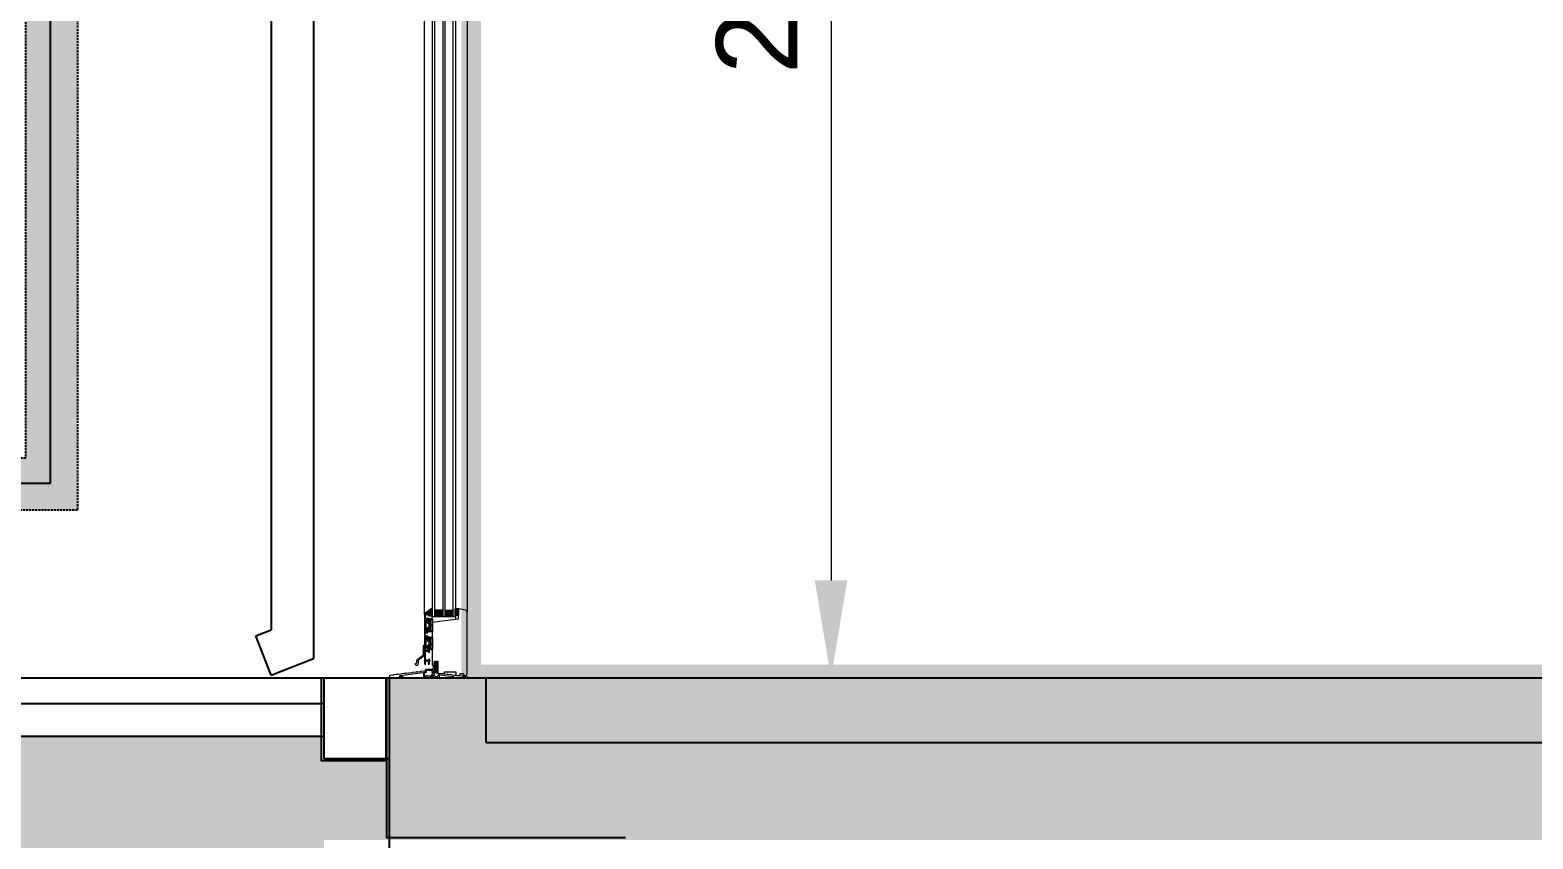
# Model space of a CAD drawing. Header units: inches. Extents: x -48459 to 205009, y 10398 to 54474.
# Drawn here: x 8413 to 10731, y 47726 to 48973 of the extents above; entities that cross this region are included whole.
import ezdxf

# ---------------------------------------------------------------- set-up
doc = ezdxf.new("R2010")
doc.units = ezdxf.units.IN
doc.header["$MEASUREMENT"] = 0
for name, pattern in [('14-08 - Household Unit Master X-ref$0$DASHED2', [9.525, 6.35, -3.175]), ('DASHED', [19.05, 12.7, -6.35]), ('HIDDEN', [4.5, 1.5, -1.5, 1.5])]:
    doc.linetypes.add(name, pattern=pattern)
doc.layers.add('.', color=80, linetype='Continuous', lineweight=18)
for name, color, linetype in [('10-095_Xref_Sections$0$1', 7, 'Continuous'), ('10-095_Xref_Sections$0$SKR', 6, 'Continuous'), ('AA-FLOOR', 8, 'Continuous'), ('AR-backround', 9, 'Continuous'), ('AR-DOOR-HATCH', 9, 'Continuous'), ('AR-FILL', 8, 'Continuous'), ('AR-FOOTPATH', 2, 'Continuous'), ('AR-Hat', 8, 'Continuous'), ('AR-HIDDEN-OVER', 8, 'DASHED'), ('AR-NEW-WALL', 2, 'Continuous'), ('AR-PROJECT-DIMS', 8, 'Continuous'), ('AR-RWP', 8, 'Continuous'), ('AR-WIND-SILL', 8, 'Continuous'), ('QSS ELEVATION 2', 2, 'Continuous'), ('QSS ELEVATION 4', 8, 'Continuous'), ('QSS EXIST WINDOW', 8, 'Continuous')]:
    doc.layers.add(name, color=color, linetype=linetype)
doc.layers.add('AIRTIGHTNESS-LINE', color=7, linetype='Continuous', true_color=0x3239f5)
doc.layers.add('AR-RADON-BARRIER', color=1, linetype='Continuous', true_color=0xff0000)
doc.styles.add('MS_1.50_2.5mm', font='arial.ttf', dxfattribs={"height": 125})
doc.dimstyles.new('MS_1.50_2.5mm', dxfattribs={"dimtxt": 125, "dimasz": 150, "dimexe": 150, "dimexo": 100, "dimgap": 50, "dimtad": 1, "dimtoh": 1, "dimdec": 0, "dimdsep": 46, "dimtxsty": 'MS_1.50_2.5mm', "dimcen": 150, "dimclre": 256, "dimclrt": 4, "dimadec": 0, "dimazin": 0, "dimtfac": 1, "dimtdec": 0, "dimtix": 1, "dimtmove": 2, "dimatfit": 2, "dimfxl": 1, "dimlwd": 18, "dimlwe": 18, "dimarcsym": 0})

# ---------------------------------------------------------------- blocks, each defined once
blk = doc.blocks.new('10-095_Xref_Sections$0$3719')
at = {"layer": '10-095_Xref_Sections$0$1'}
blk.add_line((0, 3), (0, 0), dxfattribs=at)
blk.add_lwpolyline([(-9.4, 3), (-9.4, 0), (9.4, 0), (9.4, 3)], close=True, dxfattribs=at)
blk.add_lwpolyline([(4.3, 3.9, -0.414214), (3.7, 4.4), (3.7, 6.4, -0.43286), (5.1, 7.7, -0.228005), (5.7, 7.4), (6.2, 6.7, -0.180307), (6.5, 5.3, 0.612104), (6.8, 5.2), (7.9, 5.7, 0.388879), (7.9, 6), (6.6, 8.9, 0.291473), (5.2, 9.8), (-5.2, 9.8, 0.291473), (-6.6, 8.9), (-7.9, 6, 0.388879), (-7.9, 5.7), (-6.8, 5.2, 0.612104), (-6.5, 5.3, -0.180307), (-6.2, 6.7), (-5.7, 7.4, -0.228005), (-5.1, 7.7, -0.43286), (-3.8, 6.4), (-3.8, 4.4, -0.414214), (-4.3, 3.9)], format="xyb", dxfattribs=at)
blk.add_lwpolyline([(7, 3), (6.8, 3.9), (-6.8, 3.9), (-7, 3)], dxfattribs=at)
blk = doc.blocks.new('10-095_Xref_Sections$0$0-7015')
at = {"layer": '10-095_Xref_Sections$0$SKR'}
blk.add_hatch(color=8, dxfattribs=at).paths.add_polyline_path([(4, 0), (4, 10), (0, 10), (0, 0)])
at = {"layer": '10-095_Xref_Sections$0$1'}
blk.add_lwpolyline([(4, 0), (4, 10), (0, 10), (0, 0)], close=True, dxfattribs=at)
blk = doc.blocks.new('10-095_Xref_Sections$0$0-8577')
at = {"layer": '10-095_Xref_Sections$0$SKR'}
h = blk.add_hatch(color=8, dxfattribs=at)
h.paths.add_polyline_path([(6.3, 5.4, 0.414214), (5.3, 6.4), (4.9, 6.4, 0.207979), (4.6, 6.3), (2.7, 3.9, -0.070255), (2.6, 3.9), (1.4, 3.1, 0.8435), (1.5, 2.7), (2.6, 3, 0.162392), (4.3, 4.2, -0.776926), (4.7, 4.1), (4.5, 1.4, -0.417663), (2.9, 0), (0, 0), (0, -0.1, 0.395204), (0.9, -1.1), (4.5, -1.1, -0.381979), (4.8, -1.4), (4.8, -3), (5.1, -9.7), (5.1, -9.7), (6.3, -10.3)])
h.paths.add_polyline_path([(3.8, -3.7, -0.071654), (4.8, -3), (4.8, -1.4, 0.377233), (4.5, -1.1), (0.9, -1.1, -0.395894), (0, -0.1), (0, 0), (-0.1, 0, 0.420356), (-0.2, -0.1, 0.387893), (0.9, -1.3), (3.9, -1.3, -0.711832), (4, -1.8, 0.06126), (2.8, -2.8, 0.086059), (1.9, -4.1, 0.248856), (2, -5.6, -0.835559), (1.9, -5.6, 0.60246), (1.3, -5.9), (1.3, -9.2, 0.188277), (1.6, -9.8), (2.1, -10.5, 0.197383), (2.8, -10.8), (3.2, -10.8, -0.050447), (3.3, -10.8), (6.2, -11.6, 0.622259), (6.5, -11.3, -0.102153), (6.3, -10.5), (6.3, -10.3), (5.1, -9.7), (3.2, -9.6, -0.550436), (3, -9.3, 0.211771), (3.5, -5.5, -0.112486), (3.5, -4.2, -0.163583)])
at = {"layer": '10-095_Xref_Sections$0$1'}
for points in [[(3, -9.3, 0.550436), (3.2, -9.6), (5.1, -9.7), (6.3, -10.3), (6.3, -10.5, 0.102153), (6.5, -11.3, -0.622259), (6.2, -11.6), (3.3, -10.8, 0.050447), (3.2, -10.8), (2.8, -10.8, -0.197383), (2.1, -10.5), (1.6, -9.8, -0.188277), (1.3, -9.2), (1.3, -5.9, -0.60246), (1.9, -5.6, 0.835559), (2, -5.6, -0.248856), (1.9, -4.1, -0.086059), (2.8, -2.8, -0.06126), (4, -1.8, 0.711832), (3.9, -1.3), (0.9, -1.3, -0.387893), (-0.2, -0.1, -0.420356), (-0.1, 0), (0, 0), (0, -0.1, 0.395204), (0.9, -1.1), (4.5, -1.1, -0.381979), (4.8, -1.4), (4.8, -3, 0.071654), (3.8, -3.7, 0.163583), (3.5, -4.2, 0.112486), (3.5, -5.5, -0.211771)], [(6.3, 5.4), (6.3, -10.3), (5.1, -9.7), (5.1, -9.7), (4.8, -1.4, 0.381979), (4.5, -1.1), (0.9, -1.1, -0.395204), (0, -0.1), (0, 0), (2.9, 0, 0.417663), (4.5, 1.4), (4.7, 4.1, 0.773489), (4.3, 4.2, -0.162392), (2.6, 3), (1.5, 2.7, -0.8435), (1.4, 3.1), (2.6, 3.9, 0.070255), (2.7, 3.9), (4.6, 6.3, -0.207979), (4.9, 6.4), (5.3, 6.4, -0.414214)]]:
    blk.add_lwpolyline(points, format="xyb", close=True, dxfattribs=at)
blk = doc.blocks.new('10-095_Xref_Sections$0$0-9494')
at = {"layer": '10-095_Xref_Sections$0$SKR'}
h = blk.add_hatch(color=8, dxfattribs=at)
h.paths.add_polyline_path([(2.9, 2.7), (2.4, 2.7, -0.414214), (1.4, 3.7), (1.4, 7.7, -0.414214), (2.4, 8.7), (3, 8.7), (3, 9.2, 0.001268), (3, 9.2, 0.233167), (2.8, 9.6), (2.1, 10.2, 0.113307), (1.8, 10.3, -0.363964), (1, 11.4), (1, 11.5, 1), (0, 11.5), (0, 10.3, 0.15865), (0.2, 9.7), (0.8, 8.8, -0.181533), (0.9, 8.6), (0.9, 7), (0.8, 8.4, 1.490394), (0, 8.5), (0.6, 5.6, -0.224772), (0.8, 5.3), (0.8, 4.3, -0.02049), (0.5, 3.6), (0, 0.8, 1.097571), (0.8, 0.7), (1, 1.6, -0.606269), (1.5, 2.2), (2.7, 1.6, 0.757758), (3, 1.9)])
h.paths.add_polyline_path([(5.9, 3.8, 0.256885), (6, 4), (6, 5), (6.2, 5, 0.265117), (6.2, 5.6), (6, 5.6), (6, 6.5, 0.256885), (5.9, 6.7), (4.5, 7.6, 0.591235), (4.1, 7.4), (4.1, 7.2), (3.2, 7.3, -0.338897), (3, 7.6), (3, 8.7), (2.4, 8.7, 0.414214), (1.4, 7.7), (1.4, 3.7, 0.414214), (2.4, 2.7), (2.9, 2.7), (2.9, 3, -0.414214), (3.2, 3.3), (4.1, 3.4), (4.1, 3.1, 0.591235), (4.5, 2.9)])
h.paths.add_polyline_path([(3.1, 4.6), (3.1, 6, -0.414214), (3.4, 6.3), (4.7, 6.3, -0.351472), (5.1, 6), (5.1, 4.6, -0.351472), (4.7, 4.3), (3.4, 4.3, -0.414214)], flags=16)
h.paths.add_polyline_path([(2, 7.1, -1), (2.4, 7.1, -1)], flags=16)
at = {"layer": '10-095_Xref_Sections$0$1'}
for points in [[(1, 11.4, 0.363964), (1.8, 10.3, -0.113307), (2.1, 10.2), (2.8, 9.6, -0.233167), (3, 9.2, -0.001268), (3, 9.2), (3, 8.7), (2.4, 8.7, 0.414214), (1.4, 7.7), (1.4, 3.7, 0.414214), (2.4, 2.7), (2.9, 2.7), (3, 1.9, -0.757758), (2.7, 1.6), (1.5, 2.2, 0.606269), (1, 1.6), (0.8, 0.7, -1.097571), (0, 0.8), (0.5, 3.6, 0.02049), (0.8, 4.3), (0.8, 5.3, 0.224772), (0.6, 5.6), (0, 8.5, -1.490394), (0.8, 8.4), (0.9, 7), (0.9, 8.6, 0.181533), (0.8, 8.8), (0.2, 9.7, -0.15865), (0, 10.3), (0, 11.5, -1), (1, 11.5)], [(4.1, 7.2), (4.1, 7.4, -0.591235), (4.5, 7.6), (5.9, 6.7, -0.256885), (6, 6.5), (6, 5.6), (6.2, 5.6, -0.265117), (6.2, 5), (6, 5), (6, 4, -0.256885), (5.9, 3.8), (4.5, 2.9, -0.591235), (4.1, 3.1), (4.1, 3.4), (3.2, 3.3, 0.414214), (2.9, 3), (2.9, 2.7), (2.4, 2.7, -0.414214), (1.4, 3.7), (1.4, 7.7, -0.414214), (2.4, 8.7), (3, 8.7), (3, 7.6, 0.338897), (3.2, 7.3)], [(3.4, 4.3, -0.414214), (3.1, 4.6), (3.1, 6, -0.414214), (3.4, 6.3), (4.7, 6.3, -0.351472), (5.1, 6), (5.1, 4.6, -0.351472), (4.7, 4.3)]]:
    blk.add_lwpolyline(points, format="xyb", close=True, dxfattribs=at)
blk.add_circle((2.2, 7.1), 0.201, dxfattribs=at)
blk = doc.blocks.new('A$C6A5B150D')
at = {"layer": 'QSS EXIST WINDOW', "lineweight": 13}
for points in [[(17.3, 4.1), (52.4, 8.4, -0.450467), (53, 7.9), (53, 0.9, 0.414214), (53.5, 0.4), (58.8, 0.4, 0.414214), (59, 0.6, -0.414214), (59.2, 0.8), (59.2, 2.8), (58.4, 2.8, -0.414214), (58.2, 3), (58.2, 3.2, 1), (56.8, 3.2), (56.8, 2.8, -1), (54.8, 2.8), (54.8, 8.1, -0.378866), (55.4, 8.8), (57.2, 9, 0.378866), (57.8, 9.7), (57.8, 11.4, -0.267949), (58.1, 11.9), (65.4, 11.4, -0.131652), (65.6, 11.5), (67.5, 11.5, -0.414214), (68.2, 10.8), (68.2, 11.4, -0.414214), (67.5, 10.7), (66.9, 10.7, 1), (66.9, 8.9), (69.3, 8.9, 0.414214), (70, 9.6), (70, 14.3, 0.414214), (69, 15.3), (68, 15.3, 0.414214), (67, 14.3), (67, 13.8, -0.414214), (66.5, 13.3), (65.2, 13.3, 0.131652), (64.8, 13.2), (56.4, 13, 0.267949), (56, 12.3), (56, 11.1, -0.378866), (55.6, 10.6), (49.2, 9.8, -0.198912), (49, 9.9), (48.6, 10.2, 0.414214), (48.3, 10.1), (48, 9.7, -0.198912), (47.9, 9.6), (43.2, 9.1, -0.198912), (43.1, 9.1), (42.7, 9.5, 0.414214), (42.4, 9.4), (42.1, 9, -0.198912), (41.9, 8.9), (37.3, 8.3, -0.198912), (37.1, 8.4), (36.7, 8.7, 0.414214), (36.4, 8.7), (36.1, 8.3, -0.198912), (36, 8.2), (31.3, 7.6, -0.198912), (31.2, 7.7), (30.8, 8, 0.414214), (30.5, 8), (30.1, 7.5, -0.198912), (30, 7.5), (25.4, 6.9, -0.198912), (25.2, 6.9), (24.8, 7.3, 0.414214), (24.5, 7.2), (24.2, 6.8, -0.198912), (24.1, 6.7), (19.4, 6.2, -0.198912), (19.3, 6.2), (18.8, 6.5, 0.414214), (18.6, 6.5), (18.2, 6.1, -0.198912), (18.1, 6), (13.5, 5.4, -0.198912), (13.3, 5.5), (12.9, 5.8, 0.414214), (12.6, 5.8), (12.3, 5.3, -0.198912), (12.1, 5.3), (7.5, 4.7, -0.198912), (7.4, 4.7), (6.9, 5.1, 0.414214), (6.7, 5), (6.3, 4.6, -0.198912), (6.2, 4.5), (1.8, 4, 0.378866), (0, 2), (0, 0.6, 0.414214), (0.2, 0.4), (21.3, 0.4, 1), (21.3, 1.9), (17.4, 1.9, -0.940706)], [(59.2, 2.8), (58.4, 2.8, -0.414214), (58.2, 3), (58.2, 3.2, 1), (56.8, 3.2), (56.8, 2.8, -1), (54.8, 2.8), (54.8, 8.1, -0.378866), (55.4, 8.8), (57.2, 9, 0.378866), (57.8, 9.7), (57.8, 11.4, -0.267949), (58.1, 11.9), (65.4, 11.4, -0.131652), (65.6, 11.5), (67.5, 11.5, -0.414214), (68.2, 10.8), (68.2, 11.4, -0.414214), (67.5, 10.7), (66.9, 10.7, 1), (66.9, 8.9), (69.3, 8.9, 0.50374), (69.3, 6.4), (66.9, 6.4, 1), (66.9, 4.6), (67.7, 4.6, -0.414214), (68.2, 4.1), (68.2, 2.8, -1), (66.2, 2.8), (66.2, 3.2, 1), (64.8, 3.2), (64.8, 3, -0.414214), (64.6, 2.8), (63.8, 2.8)], [(76.8, 7.1, 0.450467), (76, 6.4), (76, 5.9, -0.94614), (70, 3.9), (70, 5.7, 0.414214), (69.3, 6.4), (66.9, 6.4, 1), (66.9, 4.6), (67.7, 4.6, -0.414214), (68.2, 4.1), (68.2, 2.8, -1), (66.2, 2.8), (66.2, 3.2, 1), (64.8, 3.2), (64.8, 3, -0.414214), (64.6, 2.8), (63.8, 2.8), (63.8, 0.8, -0.414214), (64, 0.6, 0.414214), (64.2, 0.4), (77.3, 0.4, 0.414214), (77.8, 0.9), (77.8, 4.6, -0.450467), (78.4, 5.1), (99.6, 2.5, -0.378866), (100, 2), (100, 0.9, 0.414214), (100.5, 0.4), (121.7, 0.4, 0.414214), (122, 0.7), (122, 1.3, 0.378866), (121.8, 1.5), (114.8, 2.4, -0.198912), (114.7, 2.5), (114.3, 2.9, 0.414214), (114.1, 2.9), (113.6, 2.6, -0.198912), (113.5, 2.6), (108.8, 3.1, -0.198912), (108.7, 3.2), (108.4, 3.6, 0.414214), (108.1, 3.7), (107.7, 3.3, -0.198912), (107.5, 3.3), (102.9, 3.9, -0.198912), (102.8, 3.9), (102.4, 4.4, 0.414214), (102.1, 4.4), (101.7, 4.1, -0.198912), (101.6, 4), (96.9, 4.6, -0.198912), (96.8, 4.7), (96.5, 5.1, 0.414214), (96.2, 5.1), (95.8, 4.8, -0.198912), (95.6, 4.8), (91, 5.3, -0.198912), (90.8, 5.4), (90.5, 5.8, 0.414214), (90.2, 5.9), (89.8, 5.5, -0.198912), (89.7, 5.5), (85, 6.1, -0.198912), (84.9, 6.1), (84.6, 6.6, 0.414214), (84.3, 6.6), (83.9, 6.3, -0.198912), (83.7, 6.2), (76.8, 7.1)]]:
    blk.add_lwpolyline(points, format="xyb", close=True, dxfattribs=at)
blk = doc.blocks.new('*D209')
at = {"layer": 'AR-PROJECT-DIMS', "lineweight": 18, "transparency": 16777216}
for p, q in [((9281, 50224.2), (9798.4, 50224.2)), ((9431.7, 47974.2), (9798.4, 47974.2))]:
    blk.add_line(p, q, dxfattribs=at)
at = {"layer": 'AR-PROJECT-DIMS', "color": 0, "lineweight": 18, "transparency": 16777216}
blk.add_line((9648.4, 50074.2), (9648.4, 48124.2), dxfattribs=at)
at = {"layer": 'AR-PROJECT-DIMS', "color": 0, "transparency": 16777216}
for points in [[(9623.4, 50074.2), (9673.4, 50074.2), (9648.4, 50224.2)], [(9623.4, 48124.2), (9673.4, 48124.2), (9648.4, 47974.2)]]:
    blk.add_solid(points, dxfattribs=at)
at = {"layer": 'Defpoints', "color": 0, "transparency": 16777216}
for p in [(9181, 50224.2), (9331.7, 47974.2, 0), (9648.4, 47974.2)]:
    blk.add_point(p, dxfattribs=at)
at = {"layer": 'AR-PROJECT-DIMS', "color": 4, "transparency": 16777216, "insert": (9534.6, 49099.2), "char_height": 125, "attachment_point": 5, "rotation": 90, "style": 'MS_1.50_2.5mm'}
blk.add_mtext('2250', dxfattribs=at)
blk = doc.blocks.new('A$C84c2942f')
at = {"layer": '.', "true_color": 0x0000ff, "transparency": 33554559}
h = blk.add_hatch(color=5, dxfattribs=at)
h.dxf.hatch_style = 1
h.paths.add_polyline_path([(1682.2, 2033), (-0.5, 2033), (-0.5, 0), (1682.2, 0)])
h.paths.add_polyline_path([(79.7, 1952.8), (1602, 1952.8), (1602, 80.2), (79.7, 80.2)], flags=16)
at = {"layer": 'AR-DOOR-HATCH'}
h = blk.add_hatch(color=254, dxfattribs=at)
h.paths.add_polyline_path([(903.7, 130), (130, 130), (130, 844.5), (903.7, 844.5)])
h.paths.add_polyline_path([(1553.7, 844.5), (953.7, 844.5), (953.7, 130), (1553.7, 130)])
h.paths.add_polyline_path([(1522.7, 1803), (983.7, 1803), (983.7, 924.5), (1522.7, 924.5)])
h.paths.add_polyline_path([(903.7, 1820.4), (160, 1820.4), (160, 894.5), (903.7, 894.5)])
at = {"color": 252, "linetype": '14-08 - Household Unit Master X-ref$0$DASHED2', "ltscale": 0.5}
for points in [[(1682.7, 0), (0, 0), (0, 2033), (1682.7, 2033)], [(1602.5, 80.2), (80.2, 80.2), (80.2, 1952.8), (1602.5, 1952.8)]]:
    blk.add_lwpolyline(points, close=True, dxfattribs=at)
at = {"layer": 'AR-HIDDEN-OVER', "linetype": 'HIDDEN'}
blk.add_lwpolyline([(933.7, 1853), (1253.2, 874.5), (1572.7, 1853)], dxfattribs=at)
at = {"layer": 'QSS ELEVATION 2', "color": 4}
for p, q in [((41.5, 41.5), (41.5, 1991.5)), ((41.5, 1991.5), (1641.2, 1991.5)), ((1641.2, 41.5), (1641.2, 1991.5)), ((41.5, 41.5), (1641.2, 41.5))]:
    blk.add_line(p, q, dxfattribs=at)
at = {"layer": 'QSS ELEVATION 4'}
for points in [[(110, 1903), (836.4, 1903), (836.4, 1883), (110, 1883)], [(846.4, 1903), (1572.7, 1903), (1572.7, 1883), (846.4, 1883)], [(1572.7, 874.5), (933.7, 874.5), (933.7, 1853), (1572.7, 1853)], [(903.7, 1820.4), (160, 1820.4), (160, 894.5), (903.7, 894.5)], [(903.7, 1820.4), (160, 1820.4), (160, 894.5), (903.7, 894.5)], [(1522.7, 924.5), (983.7, 924.5), (983.7, 1803), (1522.7, 1803)], [(903.7, 130), (130, 130), (130, 844.5), (903.7, 844.5)], [(1553.7, 844.5), (953.7, 844.5), (953.7, 130), (1553.7, 130)]]:
    blk.add_lwpolyline(points, close=True, dxfattribs=at)

msp = doc.modelspace()

# ---------------------------------------------------------------- hatches: boundary and pattern name
at = {"layer": 'AIRTIGHTNESS-LINE'}
h = msp.add_hatch(color=256, dxfattribs=at)
h.dxf.hatch_style = 1
h.paths.add_polyline_path([(15347.6, 51059.2), (9321.7, 51059.2), (9321.7, 50234.2), (9078.4, 50234.2), (9078.4, 47964.2), (15347.6, 47964.2), (15347.6, 48850.6), (15646.3, 48850.6), (15646.3, 50234.2), (15347.6, 50234.2)])
h.paths.add_polyline_path([(9351.7, 50204.2), (9351.7, 51029.2), (15322.6, 51029.2), (15322.6, 50204.2), (15617.1, 50204.2), (15617.1, 48880.2), (15317.6, 48880.2), (15317.6, 47994.2), (9108.4, 47994.2), (9108.4, 50204.2)], flags=16)
at = {"layer": 'AR-Hat', "transparency": 33554687}
h = msp.add_hatch(dxfattribs=at)
h.set_pattern_fill('HONEY', color=8, scale=250)
h.paths.add_polyline_path([(15337.6, 47874.2), (9116.7, 47874.2), (9116.7, 47974.2), (8966.7, 47974.2), (8966.7, 47724.2), (15337.6, 47724.2)])
at = {"layer": 'AR-Hat', "transparency": 33554559}
h = msp.add_hatch(dxfattribs=at)
h.set_pattern_fill('AR-SAND', color=8, scale=10)
h.set_pattern_definition([(37.5, (0, 0), (-0.6299336, 19.2682377), [0, -15.2, 0, -17, 0, -16.25]), (7.5, (0, 0), (17.697767, 28.22146), [0, -8.2, 0, -13.7, 0, -5.25]), (327.5, (-12.3, 0), (31.1414186, 0.0565905), [0, -5, 0, -18, 0, -23.5]), (317.5, (-12.3, 0), (30.061266, 8.776756), [0, -2.5, 0, -11.8, 0, -13.5])])
h.paths.add_polyline_path([(15337.6, 47874.2), (15337.6, 47974.2), (9116.7, 47974.2), (9116.7, 47874.2)])
h = msp.add_hatch(dxfattribs=at)
h.set_pattern_fill('GRAVEL', color=8, scale=200, angle=30)
h.set_pattern_definition([(258.012788, (24.708, 245.205), (-485.640646, -2358.845727), [26.9072, -2663.8176]), (214.96974, (19.119, 218.885), (1978.4609691, 1373.2050808), [46.1736, -4571.18495]), (162.510447, (-18.718, 192.42), (2832.0508076, -905.2558883), [32.5576, -3223.2065]), (297.27369, (-61.268, 110.119), (-1826.7949192, 3564.1016151), [42.0476, -4162.7116]), (322.833654, (-42, 72.746), (-2066.0254038, 1578.460969), [41.231, -4081.8746]), (27.27369, (-9.144, 47.837), (-3564.1016151, -1826.7949192), [42.0476, -4162.7116]), (67.69424, (28.2295, 67.105), (-1251.6660498, -3032.0508076), [55.6058, -5504.9697]), (102.255328, (49.3346, 118.55), (-987.5644347, 4510.5117767), [52.4976, -5197.2643]), (151.429566, (38.191, 169.851), (-2685.640646, 1451.6660498), [42.19, -4176.8146]), (205.23636, (1.138, 190.028), (2005.2558883, 926.794919), [48.1664, -2360.1525]), (252.397438, (-42.431, 169.492), (-978.4609691, -3105.2558883), [62.2896, -6166.675]), (168.814075, (111.205, 207.387), (-1812.435565, 339.2304845), [21.2602, -2104.769]), (201.469234, (90.349, 211.512), (2451.6660498, 953.5898385), [40.4474, -4004.3023]), (255, (52.71, 196.71), (100, -173.2051), [28.2842, -254.5585]), (233.19859, (28.583, 210.492), (666.025404, 846.410162), [15.2316, -1507.923]), (321.80141, (19.46, 198.296), (-473.20508, 419.615242), [21.5406, -1055.4924]), (60.96376, (36.387, 184.976), (319.615242, 646.410162), [34.9858, -1131.2046]), (191.56505, (53.37, 215.564), (446.41016, 26.79492), [25.2982, -607.1573]), (46.38954, (-81, 140.296), (1432.0508076, 1519.6152423), [35.44, -3508.569]), (100.346176, (-56.555, 165.956), (407.179677, -2305.2558883), [29.7322, -2943.48155]), (323.19859, (33.368, 250.205), (-846.410162, 666.025404), [30.463, -1492.6916]), (13.61046, (57.76, 231.956), (-2032.0508076, -480.3847577), [35.44, -3508.569]), (9.443955, (-19, 32.91), (-1066.025404, -153.589838), [34.176, -1674.62475]), (324.77514, (14.713, 38.517), (-1966.0254038, 1405.2558883), [28.6356, -2834.9286]), (96.80141, (135.1, 78), (-153.589838, 1066.025404), [30.463, -1492.6916]), (47.354025, (131.492, 108.249), (-1851.6660498, -1992.820323), [33.5262, -3319.0847]), (99.443955, (50.23, 29), (153.589838, -1066.025404), [17.088, -1691.71275]), (131.30993, (124.708, 72), (-573.20508, 592.820323), [10.198, -1009.6059]), (195.96376, (117.976, 79.66), (619.61524, 126.79492), [41.231, -783.3901]), (216.009006, (78.335, 68.32), (1632.0508076, 1173.2050808), [38.21, -3782.7846]), (333.69007, (45.387, 169.387), (-373.20508, 246.41016), [28.8444, -692.26586]), (23.157227, (71.2436, 156.6025), (3144.4863729, 1353.5898385), [50.3588, -4985.5125]), (90.945396, (117.545, 176.406), (7.179677, -1612.435565), [20.5912, -2038.5348]), (120, (117.2, 197), (-273.2051, 73.2051), [12, -188]), (150.256437, (71.87, 71.517), (1392.820323, -812.4355653), [27.7848, -2750.704]), (78.012788, (47.746, 85.301), (485.640646, 2358.845727), [53.8144, -2636.9104]), (30, (58.92, 137.94), (73.2051, 273.2051), [52, -148]), (355.304846, (103.956, 163.942), (2432.0508076, -212.4355653), [31.6228, -3130.65486]), (284.054604, (135.473, 161.354), (226.79492, -792.820323), [29.1204, -1426.9016]), (237.645975, (142.545, 133.105), (-2290.8965344, -3632.0508076), [47.413, -4693.8948]), (205.426079, (117.172, 93.0526), (-2351.6660498, -1126.7949192), [50.1598, -4965.8147])])
h.paths.add_polyline_path([(8966.7, 47849.2), (8961.6, 47849.2), (8961.6, 47846.2), (8862.6, 47846.2), (8862.6, 47883.8), (7170.9, 47883.8), (5557.4, 47733.8), (5557.4, 47574.2), (8255.8, 47574.2), (8457.9, 47026), (8866.7, 47026), (8866.7, 47724.2), (8966.7, 47724.2)])
at = {"layer": 'QSS EXIST WINDOW', "lineweight": 13}
for points in [[(9028.3, 47995, 0.414214), (9029, 47995.7), (9029, 47996.3, 0.490362), (9028.8, 47996.5), (9029, 47996.8, 0.689457), (9028.8, 47997.1), (9029, 47997.5, 0.689457), (9028.8, 47997.8), (9029, 47998.1, 0.689457), (9028.8, 47998.4), (9029, 47998.7, 0.6894), (9028.8, 47999), (9028.8, 47999.6, -0.414214), (9029.3, 48000.1), (9029.6, 48000.1, 1.064712), (9029.6, 48001.3, -0.451416), (9029.3, 48001.5), (9029.3, 48002.1, 0.414214), (9028.3, 48003.1), (9028.1, 48003.1, 0.812836), (9028, 48002.5, -0.298217), (9028.1, 48002.3), (9028.1, 48001.5, -0.414214), (9027.9, 48001.3), (9023.4, 48001.3, -0.414214), (9022.9, 48001.8), (9022.9, 48002.3, -0.298218), (9023.1, 48002.5, 0.654656), (9023.1, 48003.1, -0.298218), (9022.9, 48003.3), (9022.9, 48013.1, -0.298218), (9023.1, 48013.3, 0.654656), (9023.1, 48013.9, -0.298218), (9022.9, 48014.1), (9022.9, 48014.6, -0.414214), (9023.4, 48015.1), (9027.9, 48015.1, -0.414214), (9028.1, 48014.9), (9028.1, 48014.1, -0.298217), (9028, 48013.9, 0.812836), (9028.1, 48013.3), (9028.3, 48013.3, 0.414214), (9029.3, 48014.3), (9029.3, 48017.4, -0.414214), (9029.5, 48017.6), (9030, 48017.6, 0.414214), (9030.2, 48017.8), (9030.2, 48019.4, 0.339454), (9029.9, 48019.9), (9029.3, 48020.1, 0.065544), (9029.2, 48020.1), (9028.4, 48020.1, 0.267949), (9028.2, 48020), (9027.7, 48019.1, 0.131652), (9027.6, 48019), (9027.6, 48016.7, -0.414214), (9027.4, 48016.5), (9023.6, 48016.5, -0.414214), (9023.1, 48017), (9023.1, 48034.9, -0.414214), (9023.6, 48035.4), (9027.4, 48035.4, -0.267949), (9027.5, 48035.3), (9028.2, 48034.2, 0.267949), (9028.4, 48034.1), (9029.2, 48034.1, 0.065544), (9029.3, 48034.1), (9029.9, 48034.3, 0.339454), (9030.2, 48034.7), (9030.2, 48036.1, 0.414214), (9029.7, 48036.6), (9026.8, 48036.6, -0.414214), (9026.6, 48036.8), (9026.6, 48038.1, 0.414214), (9025.6, 48039.1), (9025.4, 48039.1, 0.812836), (9025.3, 48038.5, -0.298217), (9025.4, 48038.4), (9025.4, 48037, -0.414214), (9025.2, 48036.8), (9023.6, 48036.8, -0.414214), (9023.1, 48037.3), (9023.1, 48038.4, -0.298217), (9023.3, 48038.5, 0.654654), (9023.3, 48039.1, -0.298217), (9023.1, 48039.3), (9023.1, 48042.9, -0.298219), (9023.3, 48043.1, 0.65466), (9023.3, 48043.7, -0.298219), (9023.1, 48043.8), (9023.1, 48044.8, -0.414214), (9023.6, 48045.3), (9025.2, 48045.3, -0.414214), (9025.4, 48045.1), (9025.4, 48043.8, -0.298217), (9025.3, 48043.7, 0.812836), (9025.4, 48043.1), (9025.6, 48043.1, 0.414214), (9026.6, 48044.1), (9026.6, 48045.4, -0.414214), (9026.8, 48045.6), (9029.7, 48045.6, 0.414214), (9030.2, 48046.1), (9030.2, 48047.4, 0.339454), (9029.9, 48047.9), (9029.3, 48048.1, 0.065544), (9029.2, 48048.1), (9028.4, 48048.1, 0.267949), (9028.2, 48048), (9027.5, 48046.9, -0.267949), (9027.4, 48046.8), (9023.6, 48046.8, -0.414214), (9023.1, 48047.3), (9023.1, 48062.7, -0.414214), (9023.6, 48063.2), (9027.5, 48063.2, -0.267949), (9027.7, 48063.1), (9028.2, 48062.2, 0.267949), (9028.4, 48062.1), (9029.2, 48062.1, 0.065544), (9029.3, 48062.1), (9029.9, 48062.3, 0.339454), (9030.2, 48062.7), (9030.2, 48064.4, 0.414214), (9029.7, 48064.9), (9027.4, 48064.9, -0.414214), (9027.2, 48065.1), (9027.2, 48065.4, 0.414214), (9026.5, 48066.1), (9026.3, 48066.1, 0.720759), (9026.2, 48065.6, -0.236068), (9026.2, 48065.4), (9026.2, 48064.8, -0.414214), (9026, 48064.6), (9024.3, 48064.6, -0.414214), (9024.1, 48064.8), (9024.1, 48065.4, -0.236068), (9024.2, 48065.6, 0.941844), (9023.9, 48066.1, -0.577398), (9023.1, 48066.5), (9023.1, 48070.6, -0.577376), (9023.9, 48071, 0.941813), (9024.2, 48071.5, -0.236068), (9024.1, 48071.7), (9024.1, 48072.3, -0.230868), (9024.2, 48072.5), (9025.9, 48073.8, -0.624869), (9026.2, 48073.7), (9026.2, 48071.7, -0.236068), (9026.2, 48071.5, 0.720759), (9026.3, 48071), (9026.7, 48071, -0.167343), (9026.8, 48071), (9028.6, 48069.6, 0.624869), (9030.5, 48070.5), (9030.5, 48071.1, 0.414214), (9029.8, 48071.8), (9029.7, 48071.8, 0.414214), (9029.5, 48071.6), (9029.5, 48070.5, -0.624869), (9029.2, 48070.3), (9027.3, 48071.8, -0.230868), (9027.2, 48072), (9027.2, 48075, -0.230868), (9027.3, 48075.2), (9029.2, 48076.6, -0.624869), (9029.5, 48076.5), (9029.5, 48076, 0.414214), (9029.7, 48075.8), (9029.8, 48075.8, 0.414214), (9030.5, 48076.5), (9030.5, 48077.8, -0.230868), (9030.6, 48078), (9032.4, 48079.3, 0.230868), (9032.5, 48079.7), (9032.5, 48080, 0.624869), (9031.7, 48080.4), (9023.1, 48073.7, 0.230868), (9023, 48073.5), (9023, 48073.3, -0.414214), (9022.8, 48073.1), (9022.5, 48073.1, 0.167343), (9022.3, 48073.1), (9021.8, 48072.7, 0.230868), (9021.5, 48072), (9021.5, 47996, 0.414214), (9022.5, 47995), (9022.9, 47995, 0.414214), (9023.6, 47995.7), (9023.6, 47995.8, 0.414214), (9023.4, 47996), (9023.1, 47996, -0.414214), (9022.9, 47996.2), (9022.9, 47999.3, -0.414214), (9023.4, 47999.8), (9027.3, 47999.8, -0.414214), (9027.8, 47999.3), (9027.8, 47996.2, -0.414214), (9027.6, 47996), (9027.3, 47996, 0.414214), (9027.1, 47995.8), (9027.1, 47995.7, 0.414214), (9027.8, 47995)], [(9010.9, 48002.7), (9019.3, 48009.2, 0.244698), (9019.7, 48010), (9019.7, 48023, -0.414214), (9021.2, 48024.5), (9021.3, 48024.5, -0.414214), (9021.5, 48024.3), (9021.5, 48018.4), (9021.1, 48018), (9021.5, 48017.6), (9021.5, 48010, -0.244698), (9020.3, 48007.7), (9012, 48001.3, 0.244698), (9011.5, 48000.4), (9011.5, 47995, -2.596254), (9009.7, 47997), (9009.7, 48000.4, -0.244698)]]:
    msp.add_hatch(color=256, dxfattribs=at).paths.add_polyline_path(points)
h = msp.add_hatch(color=256, dxfattribs=at)
h.paths.add_polyline_path([(9037.5, 48072.5), (9049.5, 48072.5), (9049.5, 48068.5), (9037.5, 48068.5)])
h.paths.add_polyline_path([(9037.5, 48078.5), (9049.5, 48078.5), (9049.5, 48072.5), (9037.5, 48072.5)])
h.paths.add_polyline_path([(9053.5, 48078.5), (9065.5, 48078.5), (9065.5, 48072.5), (9053.5, 48072.5)])
h.paths.add_polyline_path([(9053.5, 48072.5), (9065.5, 48072.5), (9065.5, 48068.5), (9053.5, 48068.5)])

# ---------------------------------------------------------------- linework, layer by layer
at = {"layer": 'AA-FLOOR'}
for p, q in [((8966.7, 47974.2), (15337.6, 47974.2, 0)), ((9116.7, 47874.2), (9116.7, 47974.2)), ((9116.7, 47874.2), (15345.2, 47874.2))]:
    msp.add_line(p, q, dxfattribs=at)
at = {"layer": 'AR-backround', "lineweight": 13}
for points in [[(9033.5, 50068.7), (9033.5, 48068.5), (9037.5, 48068.5), (9037.5, 50068.7)], [(9049.5, 50068.7), (9049.5, 48068.5), (9053.5, 48068.5), (9053.5, 50068.7)], [(9069.5, 50068.7), (9069.5, 48068.5), (9065.5, 48068.5), (9065.5, 50068.7)]]:
    msp.add_lwpolyline(points, dxfattribs=at)
at = {"layer": 'AR-FILL'}
msp.add_line((8866.9, 47883.8), (7166.7, 47883.8), dxfattribs=at)
at = {"layer": 'AR-FOOTPATH'}
for p, q in [((8866.9, 47973.8), (7166.7, 47973.8)), ((8866.9, 47933.8), (7166.7, 47933.8))]:
    msp.add_line(p, q, dxfattribs=at)
at = {"layer": 'AR-Hat'}
for points in [[(1428.4, 47974.2), (10005.2, 47974.2)], [(8966.9, 47974.2), (8966.9, 47849.2), (8866.9, 47849.2), (8866.9, 47973.8)]]:
    msp.add_lwpolyline(points, dxfattribs=at)
at = {"layer": 'AR-NEW-WALL'}
msp.add_line((8966.7, 47974.2), (8966.7, 47026), dxfattribs=at)
at = {"layer": 'AR-RADON-BARRIER'}
for points in [[(8961.6, 47974.2), (8961.6, 47846.2), (8862.6, 47846.2), (8862.6, 47973.8)], [(9331.6, 47727.1), (8963.2, 47727.1), (8963.2, 47974.2)]]:
    msp.add_lwpolyline(points, dxfattribs=at)
at = {"layer": 'AR-RWP', "linetype": 'Continuous'}
for p, q in [((8850, 50506.1), (8850, 48003.8)), ((8785, 50458.4), (8785, 48048)), ((8761.2, 48038.7), (8785, 48048)), ((8785, 47978.2), (8761.2, 48038.7)), ((8785, 47978.2), (8850, 48003.8))]:
    msp.add_line(p, q, dxfattribs=at)
at = {"layer": 'QSS EXIST WINDOW', "lineweight": 13}
for p, q in [((9021.5, 48072), (9021.5, 50065.2)), ((9087.2, 50061.8), (9087.2, 48075.4)), ((9049.5, 48078.5), (9037.5, 48078.5)), ((9037.5, 48072.5), (9049.5, 48072.5)), ((9053.5, 48078.5), (9065.5, 48078.5)), ((9065.5, 48072.5), (9053.5, 48072.5)), ((9049.5, 48068.5), (9037.5, 48068.5)), ((9053.5, 48068.5), (9065.5, 48068.5))]:
    msp.add_line(p, q, dxfattribs=at)
for points in [[(9027.3, 47996, 0.414214), (9027.1, 47995.8), (9027.1, 47995.7, 0.414214), (9027.8, 47995), (9028.3, 47995, 0.414214), (9029, 47995.7), (9029, 47995.7), (9029, 47996.3, 0.490362), (9028.8, 47996.5), (9029, 47996.8, 0.689457), (9028.8, 47997.1), (9029, 47997.5, 0.689457), (9028.8, 47997.8), (9029, 47998.1, 0.689457), (9028.8, 47998.4), (9029, 47998.7, 0.6894), (9028.8, 47999), (9028.8, 47999.6, -0.414214), (9029.3, 48000.1), (9029.6, 48000.1, 1.064712), (9029.6, 48001.3, -0.451416), (9029.3, 48001.5), (9029.3, 48002.1, 0.414214), (9028.3, 48003.1), (9028.1, 48003.1, 0.812836), (9028, 48002.5, -0.298217), (9028.1, 48002.3), (9028.1, 48001.5, -0.414214), (9027.9, 48001.3), (9023.4, 48001.3, -0.414214), (9022.9, 48001.8), (9022.9, 48002.3, -0.298218), (9023.1, 48002.5, 0.654656), (9023.1, 48003.1, -0.298218), (9022.9, 48003.3), (9022.9, 48013.1, -0.298218), (9023.1, 48013.3, 0.654656), (9023.1, 48013.9, -0.298218), (9022.9, 48014.1), (9022.9, 48014.6, -0.414214), (9023.4, 48015.1), (9027.9, 48015.1, -0.414214), (9028.1, 48014.9), (9028.1, 48014.1, -0.298217), (9028, 48013.9, 0.812836), (9028.1, 48013.3), (9028.3, 48013.3, 0.414214), (9029.3, 48014.3), (9029.3, 48017.4, -0.414214), (9029.5, 48017.6), (9030, 48017.6, 0.414214), (9030.2, 48017.8), (9030.2, 48019.4, 0.339454), (9029.9, 48019.9), (9029.3, 48020.1, 0.065544), (9029.2, 48020.1), (9028.4, 48020.1, 0.267949), (9028.2, 48020), (9027.7, 48019.1, 0.131652), (9027.6, 48019), (9027.6, 48016.7, -0.414214), (9027.4, 48016.5), (9023.6, 48016.5, -0.414214), (9023.1, 48017), (9023.1, 48034.9, -0.414214), (9023.6, 48035.4), (9027.4, 48035.4, -0.267949), (9027.5, 48035.3), (9028.2, 48034.2, 0.267949), (9028.4, 48034.1), (9029.2, 48034.1, 0.065544), (9029.3, 48034.1), (9029.9, 48034.3, 0.339454), (9030.2, 48034.7), (9030.2, 48036.1, 0.414214), (9029.7, 48036.6), (9026.8, 48036.6, -0.414214), (9026.6, 48036.8), (9026.6, 48038.1, 0.414214), (9025.6, 48039.1), (9025.4, 48039.1, 0.812836), (9025.3, 48038.5, -0.298217), (9025.4, 48038.4), (9025.4, 48037, -0.414214), (9025.2, 48036.8), (9023.6, 48036.8, -0.414214), (9023.1, 48037.3), (9023.1, 48038.4, -0.298217), (9023.3, 48038.5, 0.654654), (9023.3, 48039.1, -0.298217), (9023.1, 48039.3), (9023.1, 48042.9, -0.298219), (9023.3, 48043.1, 0.65466), (9023.3, 48043.7, -0.298219), (9023.1, 48043.8), (9023.1, 48044.8, -0.414214), (9023.6, 48045.3), (9025.2, 48045.3), (9025.2, 48045.3, -0.414214), (9025.4, 48045.1), (9025.4, 48043.8, -0.298217), (9025.3, 48043.7, 0.812836), (9025.4, 48043.1), (9025.6, 48043.1, 0.414214), (9026.6, 48044.1), (9026.6, 48045.4, -0.414214), (9026.8, 48045.6), (9029.7, 48045.6, 0.414214), (9030.2, 48046.1), (9030.2, 48047.4, 0.339454), (9029.9, 48047.9), (9029.3, 48048.1, 0.065544), (9029.2, 48048.1), (9028.4, 48048.1, 0.267949), (9028.2, 48048), (9027.5, 48046.9, -0.267949), (9027.4, 48046.8), (9023.6, 48046.8, -0.414214), (9023.1, 48047.3), (9023.1, 48062.7, -0.414214), (9023.6, 48063.2), (9027.5, 48063.2, -0.267949), (9027.7, 48063.1), (9028.2, 48062.2, 0.267949), (9028.4, 48062.1), (9029.2, 48062.1, 0.065544), (9029.3, 48062.1), (9029.9, 48062.3, 0.339454), (9030.2, 48062.7), (9030.2, 48064.4, 0.414214), (9029.7, 48064.9), (9027.4, 48064.9, -0.414214), (9027.2, 48065.1), (9027.2, 48065.4, 0.414214), (9026.5, 48066.1), (9026.3, 48066.1, 0.720759), (9026.2, 48065.6, -0.236068), (9026.2, 48065.4), (9026.2, 48064.8, -0.414214), (9026, 48064.6), (9024.3, 48064.6, -0.414214), (9024.1, 48064.8), (9024.1, 48065.4, -0.236068), (9024.2, 48065.6, 0.941777), (9023.9, 48066.1, -0.577426), (9023.1, 48066.5), (9023.1, 48070.6, -0.577392), (9023.9, 48071, 0.941777), (9024.2, 48071.5, -0.236068), (9024.1, 48071.7), (9024.1, 48072.3, -0.230868), (9024.2, 48072.5), (9025.9, 48073.8, -0.624869), (9026.2, 48073.7), (9026.2, 48071.7, -0.236068), (9026.2, 48071.5, 0.720759), (9026.3, 48071), (9026.7, 48071, -0.167343), (9026.8, 48071), (9028.6, 48069.6, 0.624869), (9030.5, 48070.5), (9030.5, 48071.1, 0.414214), (9029.8, 48071.8), (9029.7, 48071.8, 0.414214), (9029.5, 48071.6), (9029.5, 48070.5, -0.624869), (9029.2, 48070.3), (9027.3, 48071.8, -0.230868), (9027.2, 48072), (9027.2, 48075, -0.230868), (9027.3, 48075.2), (9029.2, 48076.6, -0.624869), (9029.5, 48076.5), (9029.5, 48076, 0.414214), (9029.7, 48075.8), (9029.8, 48075.8, 0.414214), (9030.5, 48076.5), (9030.5, 48077.8, -0.230868), (9030.6, 48078), (9032.4, 48079.3, 0.230868), (9032.5, 48079.7), (9032.5, 48080, 0.624869), (9031.7, 48080.4), (9023.1, 48073.7, 0.230868), (9023, 48073.5), (9023, 48073.3, -0.414214), (9022.8, 48073.1), (9022.5, 48073.1, 0.167343), (9022.3, 48073.1), (9021.8, 48072.7, 0.230868), (9021.5, 48072), (9021.5, 47996, 0.414214), (9022.5, 47995), (9022.9, 47995, 0.414214), (9023.6, 47995.7), (9023.6, 47995.8, 0.414214), (9023.4, 47996), (9023.1, 47996, -0.414214), (9022.9, 47996.2), (9022.9, 47999.3, -0.414214), (9023.4, 47999.8), (9027.3, 47999.8, -0.414214), (9027.8, 47999.3), (9027.8, 47996.2, -0.414214), (9027.6, 47996)], [(9036.7, 47993), (9036.7, 48000), (9041.7, 48000), (9041.7, 47982.5, 0.414214), (9043.7, 47980.5), (9050.8, 47980.5, 0.414214), (9052.3, 47982), (9052.3, 47983.5), (9069.6, 47983.5), (9069.6, 47979, 0.414214), (9071.1, 47977.5), (9074.7, 47977.5, 0.414214), (9076.2, 47979), (9076.2, 47979.5, -0.414214), (9077.7, 47981), (9080.2, 47981, -0.414214), (9081.7, 47979.5), (9081.7, 47979, 0.414214), (9083.2, 47977.5), (9084.2, 47977.5, 0.414214), (9087.2, 47980.5), (9087.2, 48075.4, 0.354119), (9084.9, 48078.3), (9074.8, 48080.5, 0.476976), (9073.5, 48079.5), (9073.5, 48064.5), (9033.2, 48059.5), (9033.2, 47995, 0.414214), (9035.2, 47993)], [(9021.5, 48017.6), (9021.5, 48010, -0.244698), (9020.3, 48007.7), (9012, 48001.3, 0.244698), (9011.5, 48000.4), (9011.5, 47995, -2.596254), (9009.7, 47997), (9009.7, 48000.4, -0.244698), (9010.9, 48002.7), (9019.3, 48009.2, 0.244698), (9019.7, 48010), (9019.7, 48023, -0.414214), (9021.2, 48024.5), (9021.3, 48024.5, -0.414214), (9021.5, 48024.3), (9021.5, 48018.4), (9021.1, 48018)]]:
    msp.add_lwpolyline(points, format="xyb", close=True, dxfattribs=at)
msp.add_lwpolyline([(9069.5, 48064), (9033.5, 48059.6), (9033.5, 48068.5), (9069.5, 48068.5)], close=True, dxfattribs=at)

# ---------------------------------------------------------------- block references
at = {"layer": 'AR-WIND-SILL'}
msp.add_blockref('A$C84c2942f', (6803.5, 48232.7), dxfattribs=at)
at = {"layer": 'QSS EXIST WINDOW', "lineweight": 13, "xscale": -1}
for name, p in [('10-095_Xref_Sections$0$0-9494', (9033.5, 48068.5)), ('10-095_Xref_Sections$0$0-7015', (9073.5, 48070.5))]:
    msp.add_blockref(name, p, dxfattribs=at)
at = {"layer": 'QSS EXIST WINDOW', "lineweight": 13, "xscale": -1, "rotation": 90}
for p in [(9033.2, 48055.1), (9033.2, 48027.1)]:
    msp.add_blockref('10-095_Xref_Sections$0$3719', p, dxfattribs=at)
at = {"layer": 'QSS EXIST WINDOW'}
msp.add_blockref('A$C6A5B150D', (8966.7, 47973.8), dxfattribs=at)
msp.add_blockref('A$C6A5B150D', (8966.7, 47973.8), dxfattribs=at)
at = {"layer": 'QSS EXIST WINDOW', "lineweight": 13}
msp.add_blockref('10-095_Xref_Sections$0$0-8577', (9035.4, 47993), dxfattribs=at)

# ---------------------------------------------------------------- dimensions: what is measured, and where the dimension line sits
at = {"layer": 'AR-PROJECT-DIMS'}
dim = msp.add_linear_dim(base=(9648.4, 47974.2), p1=(9181, 50224.2), p2=(9331.7, 47974.2, 0), angle=90, dimstyle='MS_1.50_2.5mm', dxfattribs=at)
dim.commit()
dim.dimension.update_dxf_attribs({"geometry": '*D209', "text_midpoint": (9534.6, 49099.2)})

doc.saveas('drawing.dxf')
